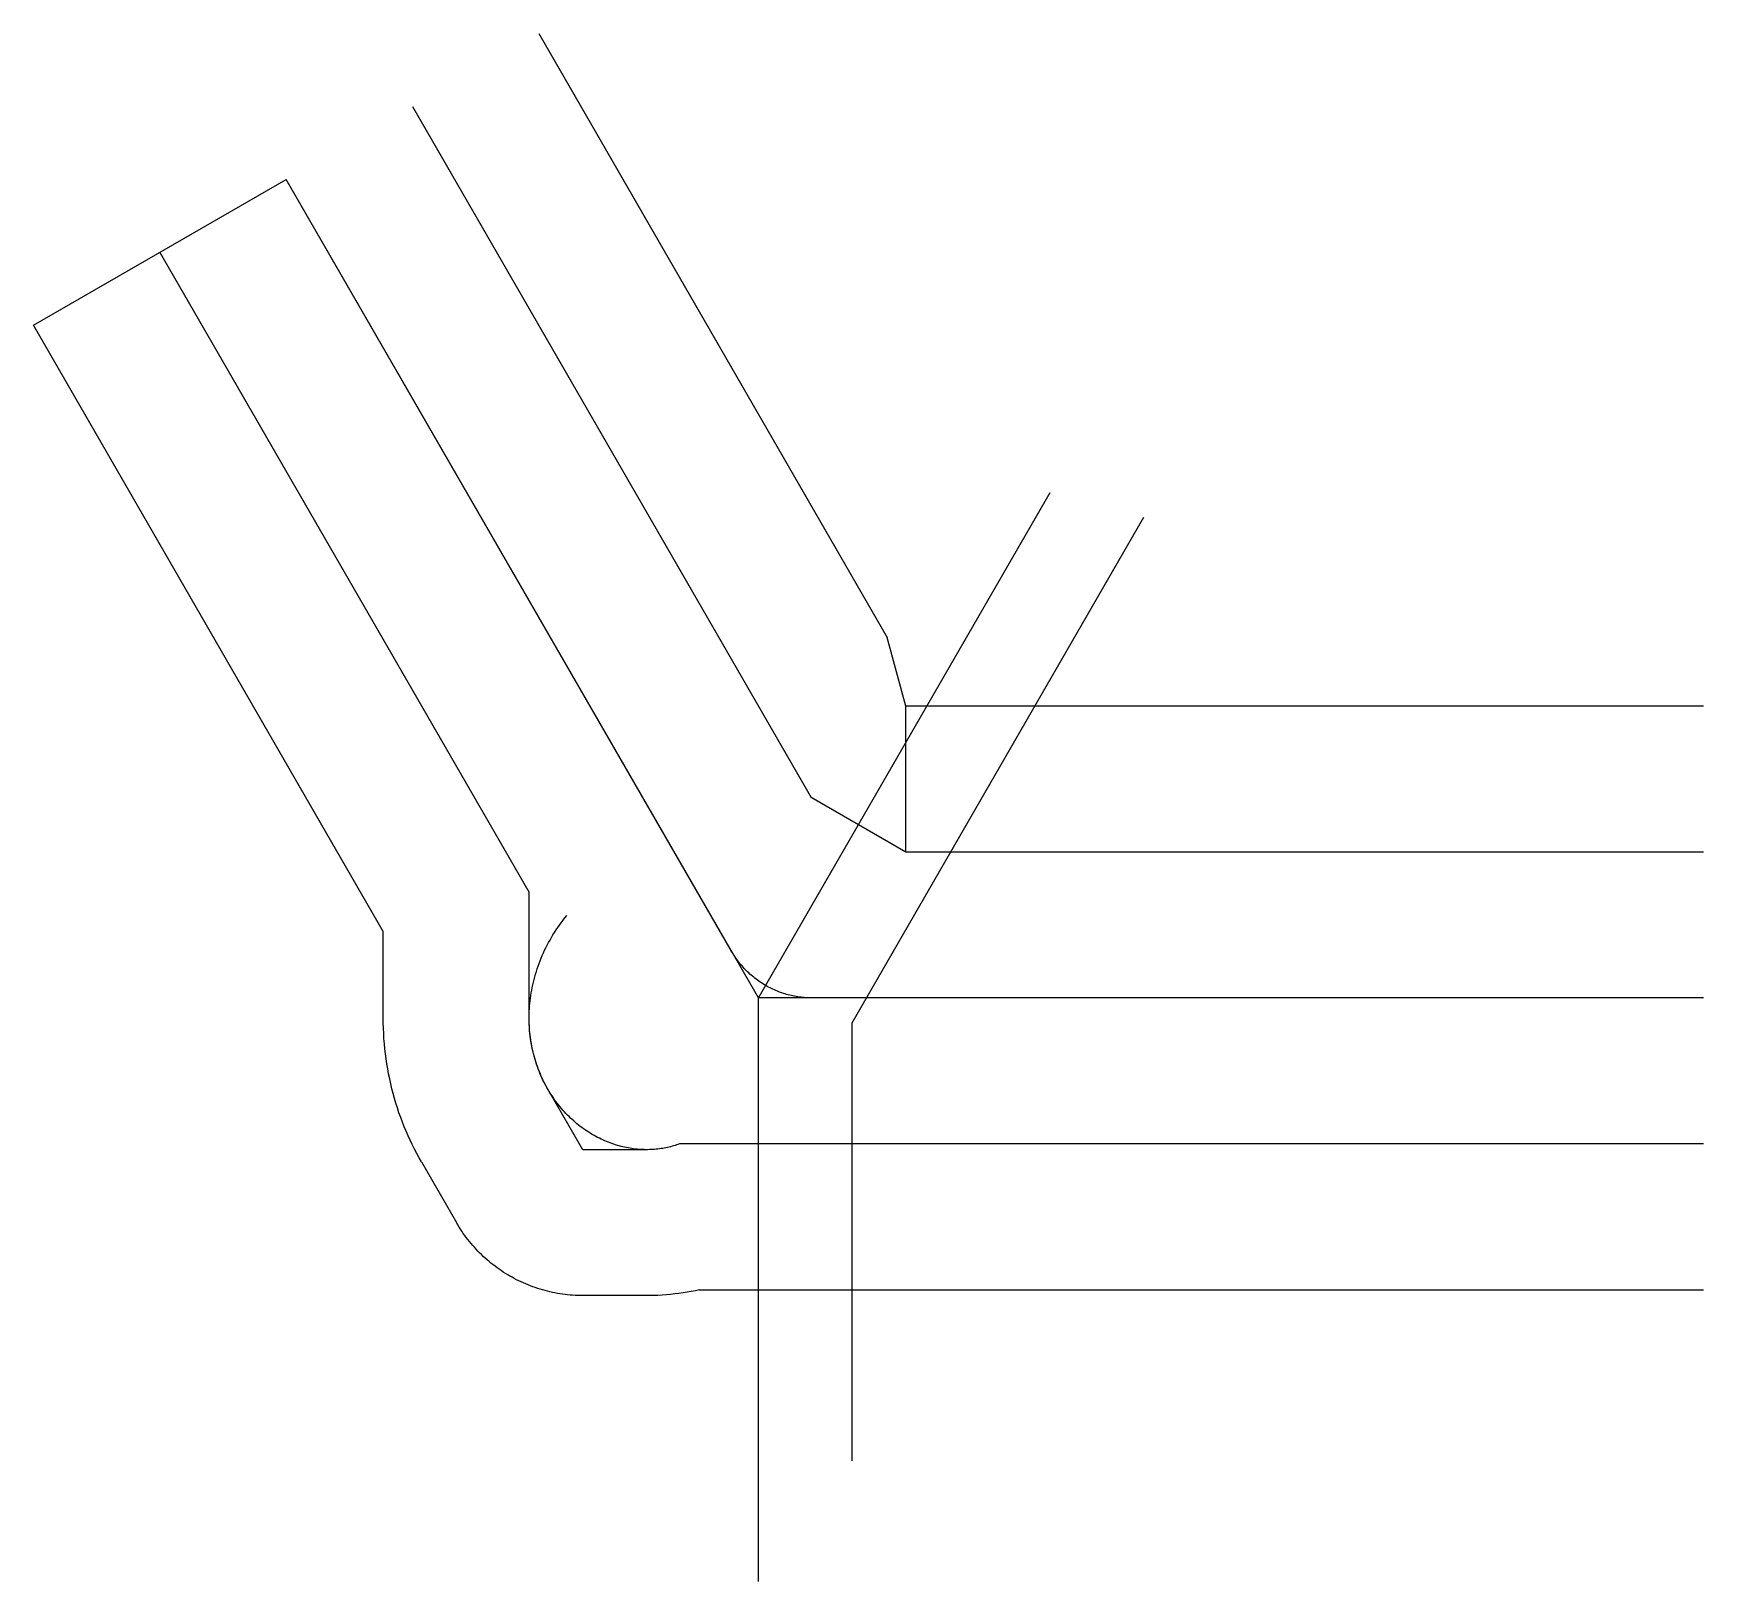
# Model space of a CAD drawing. Header units: metres. Extents: x -11510 to 15000, y -9260 to 15305.
import ezdxf

# ---------------------------------------------------------------- set-up
doc = ezdxf.new("R2010")
doc.units = ezdxf.units.M

msp = doc.modelspace()

# ---------------------------------------------------------------- linework, layer by layer
at = {"color": 1}
for p, q in [((-3490, 15305), (2044, 5721)), ((-5495, 14148), (837, 3180)), ((-11510, 10675), (-7500, 12990)), ((0, 0), (-7500, 12990)), ((-3642, 1677), (-9505, 11833)), ((-5957, 1057), (-11510, 10675)), ((2336, 4630), (2044, 5721)), ((15000, 4630), (2336, 4630)), ((2336, 2315), (2336, 4630)), ((2336, 2315), (837, 3180)), ((15000, 2315), (2336, 2315)), ((-3642, -317), (-3642, 1677)), ((-5957, -317), (-5957, 1057)), ((15000, 0), (0, 0)), ((-2790, -2407), (-3346, -1444)), ((15000, -2315), (-1256, -2315)), ((-5351, -2601), (-4795, -3564)), ((-1775, -2407), (-2790, -2407)), ((-1775, -4722), (-2790, -4722)), ((-938, -4630), (15000, -4630))]:
    msp.add_line(p, q, dxfattribs=at)
for points in [[(15000, 0), (854, 0), (828, 0), (802, 1), (776, 2), (751, 4), (725, 6), (699, 8), (674, 11), (648, 14), (622, 18), (597, 22), (572, 27), (546, 32), (521, 38), (496, 44), (471, 50), (446, 57), (421, 65), (397, 72), (372, 81), (348, 89), (324, 98), (300, 108), (276, 118), (252, 128), (229, 139), (206, 150), (182, 161), (160, 173), (137, 185), (114, 198), (92, 211), (70, 225), (48, 239), (27, 253), (6, 267), (-15, 282), (-36, 298), (-57, 313), (-77, 330), (-97, 346), (-116, 363), (-136, 380), (-155, 397), (-173, 415), (-192, 433), (-210, 452), (-228, 470), (-245, 489), (-262, 509), (-279, 528), (-295, 548), (-311, 568), (-327, 589), (-343, 610), (-358, 631), (-372, 652), (-386, 673), (-400, 695), (-414, 717), (-427, 739), (-427, 739), (-7500, 12990)], [(0, -9260), (0, 0), (4630, 8019)], [(6112, 7622), (1482, -397), (1482, -7342)], [(-1256, -2315), (-1279, -2323), (-1302, -2331), (-1325, -2339), (-1349, -2346), (-1373, -2353), (-1397, -2359), (-1421, -2366), (-1446, -2371), (-1471, -2377), (-1496, -2382), (-1521, -2386), (-1547, -2390), (-1573, -2394), (-1599, -2397), (-1625, -2400), (-1652, -2402), (-1679, -2404), (-1706, -2405), (-1733, -2406), (-1760, -2407), (-1787, -2407), (-1815, -2406), (-1843, -2406), (-1870, -2404), (-1898, -2402), (-1926, -2400), (-1955, -2397), (-1983, -2393), (-2011, -2389), (-2040, -2385), (-2068, -2380), (-2097, -2374), (-2126, -2368), (-2154, -2362), (-2183, -2354), (-2212, -2347), (-2241, -2339), (-2269, -2330), (-2298, -2320), (-2327, -2311), (-2356, -2300), (-2384, -2289), (-2413, -2278), (-2442, -2266), (-2470, -2253), (-2499, -2240), (-2527, -2226), (-2555, -2211), (-2583, -2197), (-2611, -2181), (-2639, -2165), (-2667, -2148), (-2694, -2131), (-2722, -2113), (-2749, -2095), (-2776, -2076), (-2803, -2057), (-2829, -2037), (-2856, -2016), (-2882, -1995), (-2908, -1973), (-2933, -1951), (-2958, -1929), (-2983, -1905), (-3008, -1881), (-3033, -1857), (-3057, -1832), (-3081, -1807), (-3104, -1781), (-3127, -1754), (-3150, -1727), (-3172, -1700), (-3194, -1671), (-3216, -1643), (-3237, -1614), (-3257, -1584), (-3278, -1554), (-3298, -1524), (-3317, -1493), (-3336, -1461), (-3354, -1429), (-3372, -1397), (-3390, -1364), (-3407, -1331), (-3423, -1297), (-3439, -1263), (-3455, -1228), (-3470, -1193), (-3484, -1158), (-3498, -1122), (-3511, -1086), (-3523, -1050), (-3535, -1013), (-3547, -976), (-3558, -938), (-3568, -900), (-3577, -862), (-3586, -823), (-3595, -784), (-3602, -745), (-3609, -706), (-3616, -666), (-3621, -626), (-3626, -586), (-3631, -545), (-3634, -505), (-3637, -464), (-3639, -423), (-3641, -381), (-3641, -340), (-3641, -298), (-3641, -257), (-3639, -215), (-3637, -173), (-3634, -130), (-3631, -88), (-3626, -46), (-3621, -3), (-3615, 39), (-3608, 82), (-3601, 124), (-3593, 167), (-3584, 209), (-3574, 252), (-3563, 294), (-3552, 337), (-3540, 379), (-3527, 422), (-3513, 464), (-3499, 506), (-3483, 548), (-3467, 590), (-3450, 632), (-3433, 674), (-3414, 715), (-3395, 757), (-3375, 798), (-3354, 839), (-3333, 879), (-3310, 920), (-3287, 960), (-3263, 1000), (-3238, 1040), (-3213, 1079), (-3187, 1118), (-3160, 1157), (-3132, 1195), (-3103, 1233), (-3074, 1270), (-3044, 1308), (-3044, 1308)], [(-5351, -2601), (-5389, -2534), (-5426, -2466), (-5462, -2397), (-5497, -2327), (-5530, -2257), (-5563, -2186), (-5594, -2114), (-5624, -2042), (-5653, -1968), (-5680, -1895), (-5707, -1820), (-5732, -1745), (-5756, -1669), (-5778, -1593), (-5799, -1517), (-5819, -1439), (-5838, -1362), (-5855, -1284), (-5871, -1205), (-5886, -1126), (-5899, -1046), (-5911, -967), (-5922, -886), (-5931, -806), (-5939, -725), (-5945, -644), (-5950, -563), (-5954, -481), (-5956, -399), (-5957, -317)], [(-3346, -1444), (-3364, -1412), (-3382, -1379), (-3399, -1346), (-3416, -1313), (-3432, -1279), (-3448, -1244), (-3463, -1209), (-3477, -1174), (-3491, -1139), (-3505, -1103), (-3518, -1066), (-3530, -1030), (-3542, -993), (-3553, -955), (-3563, -917), (-3573, -879), (-3582, -841), (-3591, -802), (-3599, -763), (-3606, -724), (-3613, -684), (-3619, -644), (-3624, -604), (-3629, -564), (-3633, -523), (-3636, -483), (-3638, -442), (-3640, -400), (-3641, -359), (-3642, -317)], [(-1256, -2315), (-1279, -2323), (-1302, -2331), (-1325, -2339), (-1349, -2346), (-1373, -2353), (-1397, -2359), (-1421, -2366), (-1446, -2371), (-1471, -2377), (-1496, -2382), (-1521, -2386), (-1547, -2390), (-1573, -2394), (-1599, -2397), (-1625, -2400), (-1652, -2402), (-1679, -2404), (-1706, -2405), (-1733, -2406), (-1760, -2407), (-1775, -2407)], [(-2790, -4722), (-2830, -4722), (-2871, -4721), (-2911, -4719), (-2952, -4716), (-2992, -4713), (-3032, -4709), (-3072, -4705), (-3112, -4699), (-3152, -4693), (-3192, -4687), (-3232, -4679), (-3271, -4671), (-3311, -4663), (-3350, -4653), (-3389, -4643), (-3428, -4632), (-3467, -4621), (-3505, -4609), (-3544, -4596), (-3582, -4582), (-3620, -4568), (-3657, -4553), (-3695, -4538), (-3732, -4522), (-3768, -4505), (-3805, -4488), (-3841, -4470), (-3877, -4451), (-3912, -4432), (-3948, -4412), (-3982, -4391), (-4017, -4370), (-4051, -4349), (-4085, -4326), (-4118, -4303), (-4151, -4280), (-4183, -4256), (-4215, -4231), (-4247, -4206), (-4278, -4180), (-4309, -4154), (-4339, -4127), (-4369, -4100), (-4398, -4072), (-4427, -4044), (-4455, -4015), (-4483, -3986), (-4510, -3956), (-4537, -3926), (-4563, -3895), (-4589, -3864), (-4614, -3832), (-4639, -3800), (-4663, -3768), (-4686, -3735), (-4709, -3702), (-4732, -3668), (-4753, -3634), (-4774, -3599), (-4795, -3564)], [(-938, -4630), (-1003, -4644), (-1068, -4657), (-1133, -4668), (-1198, -4679), (-1264, -4688), (-1330, -4696), (-1397, -4703), (-1464, -4709), (-1531, -4714), (-1598, -4718), (-1665, -4720), (-1733, -4722), (-1775, -4722)]]:
    msp.add_lwpolyline(points, dxfattribs=at)

doc.saveas('drawing.dxf')
